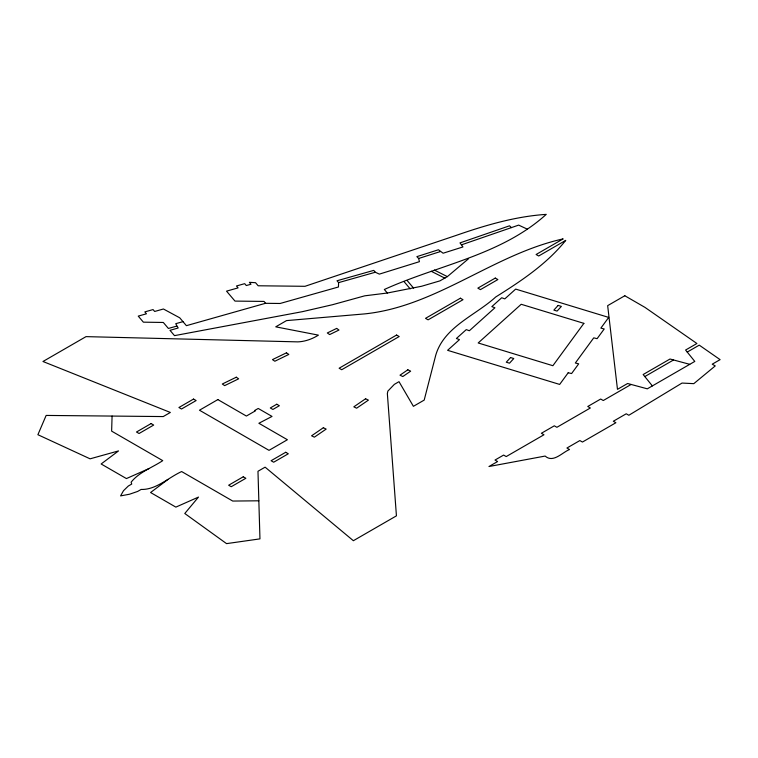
<?xml version="1.0" encoding="UTF-8"?>
<svg xmlns="http://www.w3.org/2000/svg" width="758" height="758" viewBox="0 0 758 758"><rect width="100%" height="100%" fill="white"/><g stroke="black" fill="none" stroke-linecap="round" stroke-linejoin="round"><path stroke-width="1.14" d="M112.08 416.066L111.634 431.131L162.743 460.637C152.244 467.639 139.065 472.092 131.106 482.211L131.74 484.049L128.31 486.03L123.488 490.72L120.579 495.903L129.542 494.216L137.662 491.43L141.092 489.45C156.195 489.943 168.551 477.464 181.645 471.552L232.744 501.057L258.848 500.801M511.413 227.608L509.537 225.799L459.992 242.892L462.949 246.947L443.108 253.219L438.456 249.761L416.862 256.64L418.624 258.487L419.439 261.662L379.36 274.121L375.324 272.245L373.751 270.379L337.007 280.773L338.589 282.63L338.447 286.988L280.138 303.475L265.622 303.314L264.011 301.419L234.989 301.097L226.538 291.148L238.088 287.879L236.487 285.984L244.692 283.653L246.303 285.558L250.993 284.231L249.382 282.327L255.541 282.696L258.156 285.775L305.01 286.306L456.126 235.425C485.31 225.297 515.25 216.428 546.243 214.372C501.095 255.313 438.2 265.016 384.334 289.49L387.338 293.024L421.609 286.259L439.934 280.867L447.353 276.623L468.397 258.857M167.963 479.454L150.577 492.52L175.856 507.121L198.492 497.077L184.781 513.498L226.557 543.628L259.956 538.872L257.976 471.277L265.111 467.165L353.37 540.71L396.434 515.847L387.357 393.573L387.859 391.1L394.359 384.353L399.011 381.672L413.404 406.326L424.196 400.091L435.765 355.132C444.065 326.755 475.626 315.394 495.713 296.994C521.153 281.029 546.764 264.059 565.752 240.371L538.692 255.996L536.105 254.499L563.166 238.884C493.382 254.3 436.229 306.668 364.39 313.926L286.515 320.606L275.723 326.84L318.426 335.14C312.268 338.987 305.104 341.593 297.809 341.877L86.033 336.628L42.96 361.5L170.351 412.456L163.226 416.568L46.143 415.431L37.9 434.713L90.088 458.827L118.523 450.915L101.146 463.981L126.425 478.573L149.061 468.539M631.12 384.458L603.273 400.527L600.696 399.03L587.763 406.496L590.349 407.994L556.893 427.304L554.316 425.806L541.383 433.273L543.969 434.77L506.211 456.572L503.625 455.075L495.002 460.049L497.589 461.546L488.967 466.521L545.135 456.06C553.132 463.327 562.237 452.441 569.514 449.513L566.927 448.025L579.861 440.559L582.447 442.047L615.894 422.737L613.307 421.249L626.241 413.783L628.827 415.27L682.02 383.065L693.807 383.652L715.249 365.915L712.236 364.181L720.1 359.643L699.246 345.136L687.231 352.072M644.802 376.565L673.549 359.965M461.868 244.711L518.661 225.107L527.303 229.153M418.624 258.487L440.218 251.609M182.981 321.638L175.733 323.694L178.187 327.996L169.982 330.317L174.501 335.642L302.423 311.661L332.468 304.725L364.769 295.819L387.338 293.024M176.614 326.139L168.399 328.46L163.311 322.463L143.376 322.169L138.24 316.114L146.455 313.793L144.844 311.898L153.059 309.577L154.67 311.472L163.425 308.999L179.731 317.81L186.402 325.675L265.594 303.276M338.589 282.63L375.324 272.245M689.752 364.333L670.025 359.017L643.154 374.528L652.363 385.907M434.353 270.066L447.353 276.623M431.226 271.279L444.955 278.205M407.217 280.602L413.574 288.097M404.185 281.786L410.192 288.864M583.878 323.353L552.885 365.707L478.175 342.967L521.201 304.28L583.878 323.353M568.216 372.737L559.66 384.429L447.599 350.319L459.481 339.631L456.401 338.494L466.284 329.607L469.354 330.753L494.917 307.767L491.838 306.63L501.72 297.742L504.8 298.889L515.677 289.092L608.702 317.413L600.857 328.129L604.221 328.953L597.105 338.674L593.741 337.85L575.331 363.016L578.695 363.831L571.579 373.561L568.216 372.737M510.541 357.539L506.278 362.21L509.509 363.196L513.772 358.525L510.541 357.539M558.134 305.427L553.871 310.098L557.102 311.083L561.365 306.412L558.134 305.427M323.353 427.73L311.576 435.812L314.371 437.167L326.158 429.094L323.353 427.73M365.602 398.765L353.825 406.838L356.62 408.202L368.407 400.129L365.602 398.765M407.851 369.8L400.006 375.182L402.801 376.546L410.656 371.155L407.851 369.8M151.098 423.57L136.478 432.013L139.065 433.5L153.684 425.058L151.098 423.57M193.536 399.068L178.916 407.51L181.503 408.998L196.123 400.565L193.536 399.068M217.859 399.589L199.468 410.211L269.005 450.347L287.396 439.735L258.876 423.267L272.027 416.426L258.232 408.458L254.783 410.448L255.427 410.827L246.378 416.047L217.859 399.589M276.765 404.232L270.303 407.965L272.889 409.453L279.351 405.719L276.765 404.232M396.595 335.045L339.12 368.227L341.706 369.724L399.182 336.543L396.595 335.045M460.409 298.207L425.522 318.341L428.109 319.838L462.996 299.704L460.409 298.207M495.287 278.072L477.843 288.135L480.43 289.632L497.873 279.56L495.287 278.072M243.271 476.782L228.651 485.224L231.237 486.712L245.857 478.279L243.271 476.782M285.709 452.28L271.089 460.722L273.676 462.219L288.296 453.777L285.709 452.28M624.81 295.743L607.66 305.645L617.476 389.337L627.596 383.501L647.313 388.826L694.792 361.424L685.592 350.035L696.905 343.507L644.954 307.378L624.81 295.743M236.288 377.209L222.302 384.012L224.662 385.623L238.647 378.82L236.288 377.209M286.458 352.821L272.473 359.614L274.832 361.234L288.817 354.431L286.458 352.821M336.637 328.422L327.304 332.961L329.664 334.572L338.987 330.043L336.637 328.422"/></g></svg>
